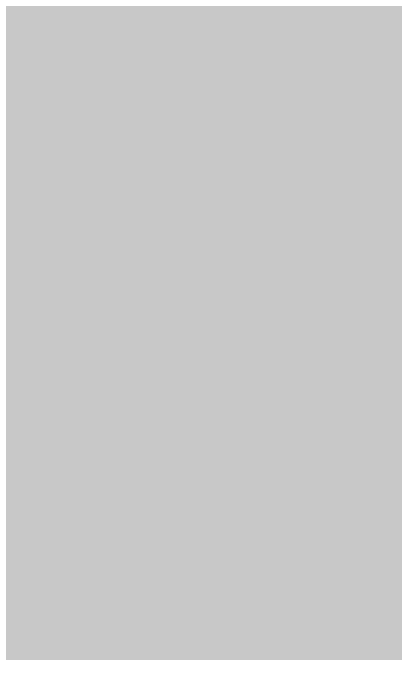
# Model space of a CAD drawing. Header units: inches. Extents: x -4169 to -1846, y 9706 to 12377.
# Drawn here: x -3456.942992 to -3456.940794, y 10726.407928 to 10726.411654 of the extents above; entities that cross this region are included whole.
import ezdxf

# ---------------------------------------------------------------- set-up
doc = ezdxf.new("R2010")
doc.units = ezdxf.units.IN
doc.header["$MEASUREMENT"] = 0
doc.layers.add('A-CLNG-PATT-1', color=252, linetype='Continuous', lineweight=18)
doc.layers.add('P-PIPE-1', color=3, linetype='Continuous', lineweight=5)

msp = doc.modelspace()

# ---------------------------------------------------------------- hatches: boundary and pattern name
at = {"layer": 'A-CLNG-PATT-1'}
h = msp.add_hatch(dxfattribs=at)
h.set_pattern_fill('FP_28', color=256, style=0, pattern_type=2)
h.set_pattern_definition([(108.435, (4.16, 0), (-16.000521, 32.0003383), [6.072, -44.525]), (139.399, (2.24, 5.76), (-96.00016541, 79.9998798), [2.95, -144.562]), (136.848, (16, 7.68), (-240.00202852, 223.9982064), [7.018, -343.889]), (109.983, (10.88, 12.48), (-47.99971113, 127.99986808), [3.746, -183.53]), (90, (9.6, 0), (-16, 16), [3.2, -12.8]), (118.443, (9.6, 3.2), (112.0002199, -207.99937941), [8.734, -427.981]), (84.289, (5.44, 10.88), (-16.00092206, -143.99947947), [3.216, -157.582]), (129.806, (5.76, 14.08), (64.00060153, -80.0001644), [2.499, -122.465])])
h.paths.add_polyline_path([(-3435.3237367, 10649.8579276), (-3435.3237367, 10668.8079276), (-3497.2987367, 10668.8079276), (-3497.2987367, 10666.8893961), (-3497.5487367, 10666.8893961), (-3497.5487367, 10650.5643961), (-3479.5487367, 10650.5643961), (-3479.5487367, 10649.8579276), (-3447.3009905, 10649.8579276)], flags=0)
h.paths.add_polyline_path([(-3481.1737367, 10669.0579276), (-3435.3237367, 10669.0579276), (-3435.3237367, 10707.2079276), (-3497.5487367, 10707.2079276), (-3497.5487367, 10706.8893961), (-3497.2987367, 10706.8893961), (-3497.2987367, 10704.8893961), (-3497.5487367, 10704.8893961), (-3497.5487367, 10669.0579276)], flags=0)
h.paths.add_polyline_path([(-3455.7424826, 10707.4579276), (-3435.3237367, 10707.4579276), (-3435.3237367, 10726.4079276), (-3478.2987367, 10726.4079276), (-3478.2987367, 10707.4579276), (-3459.32722, 10707.4579276)], flags=0)
at = {"layer": 'P-PIPE-1'}
h = msp.add_hatch(color=256, dxfattribs=at)
h.paths.add_polyline_path([(-3456.9448593, 10411.1208646), (-3455.7573593, 10411.1208646), (-3455.7573593, 10649.8579276), (-3456.9448593, 10649.8579276), (-3456.9448593, 10414.0393961)], flags=0)
h.paths.add_polyline_path([(-3456.9448593, 10668.8079276), (-3455.7573593, 10668.8079276), (-3455.7573593, 10669.0579276), (-3456.9448593, 10669.0579276)], flags=0)
h.paths.add_polyline_path([(-3456.9448593, 10707.2079276), (-3455.7573593, 10707.2079276), (-3455.7573593, 10707.4579276), (-3456.9448593, 10707.4579276)], flags=0)
h.paths.add_polyline_path([(-3456.9448593, 10726.4079276), (-3455.7573593, 10726.4079276), (-3455.7573593, 10949.9708646), (-3456.9448593, 10949.9708646), (-3456.9448593, 10731.7309783)], flags=0)
h.paths.add_polyline_path([(-3456.9448593, 10968.9208646), (-3455.7573593, 10968.9208646), (-3455.7573593, 10969.1708646), (-3456.9448593, 10969.1708646)], flags=0)
h.paths.add_polyline_path([(-3455.7573593, 11007.3208646), (-3455.7573593, 11007.5708646), (-3456.9448593, 11007.5708646), (-3456.9267223, 11007.3208646), (-3455.9269426, 11007.3208646)], flags=0)
h.paths.add_polyline_path([(-3456.9448593, 11026.5208646), (-3455.7573593, 11026.5208646), (-3455.7573593, 11122.1893961), (-3456.9448593, 11122.1893961), (-3456.9448593, 11033.3572171)], flags=0)

doc.saveas('drawing.dxf')
